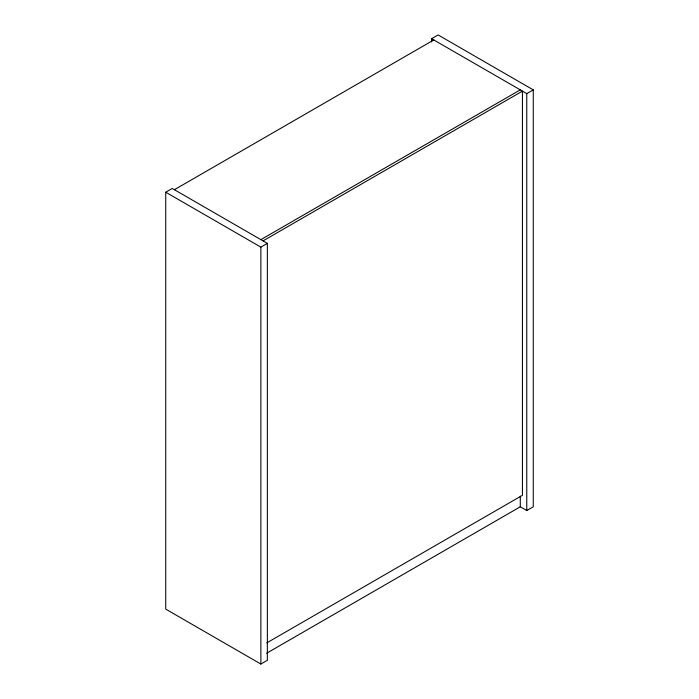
<?xml version="1.0" encoding="UTF-8"?>
<svg xmlns="http://www.w3.org/2000/svg" width="699" height="699" viewBox="0 0 699 699"><rect width="100%" height="100%" fill="white"/><g stroke="black" fill="none" stroke-linecap="round" stroke-linejoin="round"><path stroke-width="1.05" d="M165.742 192.208L172.234 188.468L267.359 243.383L267.359 660.302L260.876 664.05L165.742 609.126L165.742 192.208L260.876 247.131L267.359 243.383M431.641 41.966L431.641 38.698L438.124 34.95L533.258 89.874L533.258 506.792L526.766 510.532L520.178 506.731M174.392 189.709L433.799 39.939M260.876 239.643L520.283 89.874M263.034 240.893L522.45 91.123L522.45 495.294L266.808 642.879M431.641 38.698L526.766 93.614L533.258 89.874M266.537 653.294L520.283 506.792L520.283 496.229M526.766 93.614L526.766 510.532M260.876 247.131L260.876 664.05"/></g></svg>
